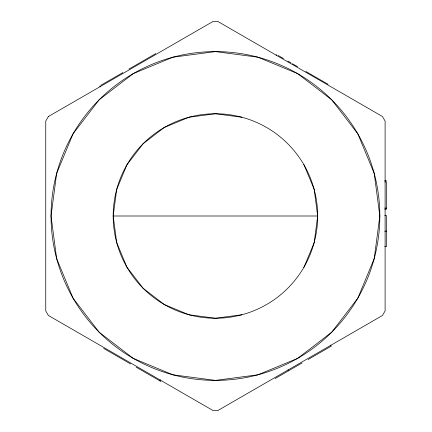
<?xml version="1.0" encoding="UTF-8"?>
<svg xmlns="http://www.w3.org/2000/svg" width="432" height="432" viewBox="0 0 432 432"><rect width="100%" height="100%" fill="white"/><g stroke="black" fill="none" stroke-linecap="round" stroke-linejoin="round"><path stroke-width="0.65" d="M241.893 314.761L215.433 318.244L188.968 314.761L164.311 304.549L143.132 288.301L126.884 267.122L116.667 242.465L113.184 216L116.667 189.535L126.884 164.878L143.132 143.699L164.311 127.451L188.968 117.239L215.433 113.756L241.893 117.239M303.869 164.479L314.167 189.329L317.677 216L314.167 242.671L303.869 267.521M276.097 55.604L276.669 54.616M159.748 380.786L160.321 379.798M100.683 85.39L122.024 73.073M122.213 72.965L122.85 72.598M128.925 69.088L155.839 53.546M275.152 378.524L302.071 362.983M308.146 359.473L330.977 346.291M384.788 180.641L386.505 180.884M384.788 181.888L386.505 181.888L386.505 209.137L384.788 209.137M384.788 208.111L386.505 208.111M384.788 215.568L386.505 215.568L386.505 246.65L384.788 246.65M113.184 216L317.677 216A102.244 102.244 0 0 0 164.311 127.451A102.244 102.244 0 0 0 164.311 304.549A102.244 102.244 0 0 0 317.677 216M384.788 231.152L386.505 231.152M278.208 55.501L279.553 56.279M280.06 56.57L283.441 58.525M287.863 61.074L290.963 62.867M292.415 63.704L297.524 66.652M305.834 71.453L328.023 84.262M103.664 348.408L130.583 363.949M136.15 367.162L159.98 380.921M160.331 381.121L160.834 381.413M330.669 345.152L331.236 346.14M288.004 369.787L288.576 370.775M99.754 85.925L100.327 86.913M56.641 173.453L51.035 216L56.641 258.547L73.062 298.199L99.187 332.246L133.234 358.371L172.881 374.792L215.433 380.398L257.98 374.792L297.626 358.371L331.679 332.246L357.804 298.199L374.225 258.547L379.825 216L374.225 173.453L357.804 133.801L331.679 99.754L297.626 73.629L257.98 57.208L215.433 51.602L172.881 57.208L133.234 73.629L99.187 99.754L73.062 133.801L56.641 173.453M48.395 116.516L45.754 121.084L45.754 310.916L48.395 315.484L212.792 410.4L218.074 410.4L382.466 315.484L385.106 310.916L385.106 121.084L382.466 116.516L218.074 21.6L212.792 21.6L48.395 116.516M133.234 358.371A164.398 164.398 0 0 0 379.825 216A164.398 164.398 0 0 0 133.234 73.629A164.398 164.398 0 0 0 133.234 358.371"/></g></svg>
